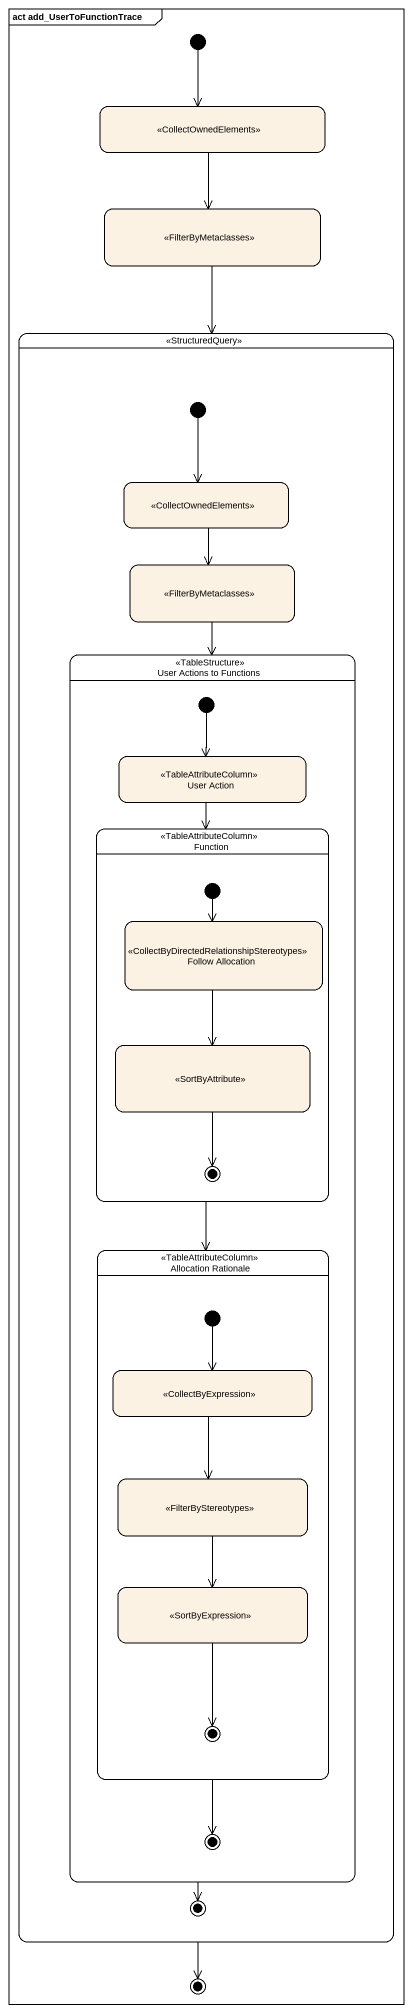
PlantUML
@startuml
mainframe act add_UserToFunctionTrace
hide empty description
state " " as state1 <<CollectOwnedElements>>
state " " as state2 <<FilterByMetaclasses>>
state " " as state3 <<StructuredQuery>> {
  state " " as state4 <<CollectOwnedElements>>
  state " " as state5 <<FilterByMetaclasses>>
  state "User Actions to Functions" as User_Actions_to_Functions <<TableStructure>> {
    state "User Action" as User_Action <<TableAttributeColumn>>
    state Function <<TableAttributeColumn>> {
      state "Follow Allocation" as Follow_Allocation <<CollectByDirectedRelationshipStereotypes>>
      state " " as state6 <<SortByAttribute>>
      [*] --> Follow_Allocation
      state6 --> [*]
    }
    state "Allocation Rationale" as Allocation_Rationale <<TableAttributeColumn>> {
      state " " as state7 <<CollectByExpression>>
      state " " as state8 <<FilterByStereotypes>>
      state " " as state9 <<SortByExpression>>
      [*] --> state7
      state9 --> [*]
    }
    [*] --> User_Action
    Allocation_Rationale --> [*]
  }
  [*] --> state4
  User_Actions_to_Functions --> [*]
}
[*] --> state1
state1 --> state2
state2 --> state3
state4 --> state5
state5 --> User_Actions_to_Functions
User_Action --> Function
Function --> Allocation_Rationale
Follow_Allocation --> state6
state7 --> state8
state8 --> state9
state3 --> [*]
@enduml
